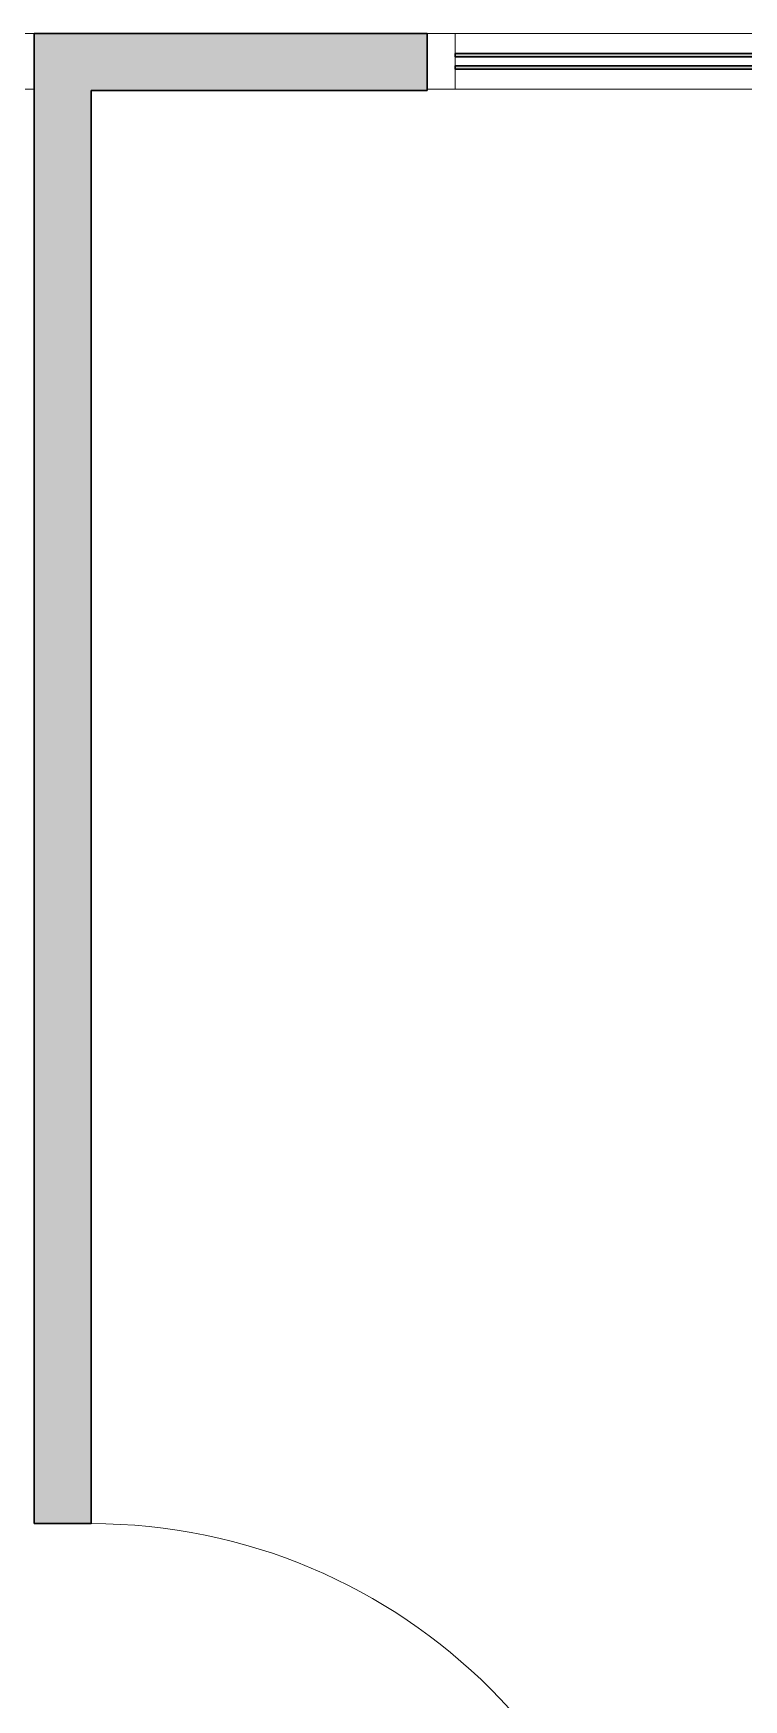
# Model space of a CAD drawing. Header units: millimetres. Extents: x 79795 to 317870, y -36033 to 97293.
# Drawn here: x 197544 to 198814, y 10628 to 13607 of the extents above; entities that cross this region are included whole.
import ezdxf

# ---------------------------------------------------------------- set-up
doc = ezdxf.new("R2010")
doc.units = ezdxf.units.MM
doc.header["$MEASUREMENT"] = 0
for name, color, linetype, lineweight in [('CSM-STL-XX-ZZ-M3-A-XXXX-00001_detached _19_04_21__rvt-1-Level 4$0$A-DOOR', 4, 'CONTINUOUS', 9), ('CSM-STL-XX-ZZ-M3-A-XXXX-00001_detached _19_04_21__rvt-1-Level 4$0$A-GLAZ-CURT', 7, 'CONTINUOUS', 9), ('CSM-STL-XX-ZZ-M3-A-XXXX-00001_detached _19_04_21__rvt-1-Level 4$0$A-GLAZ-CWMG', 7, 'CONTINUOUS', 9), ('CSM-STL-XX-ZZ-M3-A-XXXX-00001_detached _19_04_21__rvt-1-Level 4$0$A-WALL-PATT', 7, 'CONTINUOUS', 9), ('CSM-STL-XX-ZZ-M3-A-XXXX-00001_detached _19_04_21__rvt-1-Level 4$0$I-WALL', 7, 'CONTINUOUS', 9)]:
    doc.layers.add(name, color=color, linetype=linetype, lineweight=lineweight)

msp = doc.modelspace()

# ---------------------------------------------------------------- hatches: boundary and pattern name
at = {"layer": 'CSM-STL-XX-ZZ-M3-A-XXXX-00001_detached _19_04_21__rvt-1-Level 4$0$A-GLAZ-CURT'}
h = msp.add_hatch(color=256, dxfattribs=at)
h.paths.add_polyline_path([(199148.8, 13543.3), (199148.8, 13549.3), (198298.8, 13549.3), (198298.8, 13543.3), (199111.7, 13543.3)], flags=0)
h.paths.add_polyline_path([(199148.8, 13565.3), (199148.8, 13571.3), (198298.8, 13571.3), (198298.8, 13565.3), (199111.7, 13565.3)], flags=0)
at = {"layer": 'CSM-STL-XX-ZZ-M3-A-XXXX-00001_detached _19_04_21__rvt-1-Level 4$0$A-WALL-PATT'}
h = msp.add_hatch(color=256, dxfattribs=at)
h.paths.add_polyline_path([(197648.1, 9757.7), (197648.1, 9933.1), (197546.1, 9933.1), (197546.1, 9757.7)], flags=0)
h.paths.add_polyline_path([(197648.1, 10943.1), (197648.1, 13607.3), (197546.1, 13607.3), (197546.1, 10943.1)], flags=0)
h = msp.add_hatch(color=256, dxfattribs=at)
h.paths.add_polyline_path([(201764.8, 13505.3), (201848.8, 13505.3), (201848.8, 13607.3), (201764.8, 13607.3)], flags=0)
h.paths.add_polyline_path([(197648.1, 13505.3), (198248.8, 13505.3), (198248.8, 13607.3), (197648.1, 13607.3)], flags=0)

# ---------------------------------------------------------------- linework, layer by layer
at = {"layer": 'CSM-STL-XX-ZZ-M3-A-XXXX-00001_detached _19_04_21__rvt-1-Level 4$0$A-DOOR'}
msp.add_arc((197648.1, 9933.1), 1010, 0, 90, dxfattribs=at)
at = {"layer": 'CSM-STL-XX-ZZ-M3-A-XXXX-00001_detached _19_04_21__rvt-1-Level 4$0$A-GLAZ-CURT', "lineweight": 30}
for p, q in [((199148.8, 13571.3), (198298.8, 13571.3)), ((198298.8, 13571.3), (198298.8, 13565.3)), ((198298.8, 13565.3), (199148.8, 13565.3)), ((199148.8, 13549.3), (198298.8, 13549.3)), ((198298.8, 13549.3), (198298.8, 13543.3)), ((198298.8, 13543.3), (199148.8, 13543.3))]:
    msp.add_line(p, q, dxfattribs=at)
at = {"layer": 'CSM-STL-XX-ZZ-M3-A-XXXX-00001_detached _19_04_21__rvt-1-Level 4$0$A-GLAZ-CWMG', "lineweight": 20, "extrusion": (0, 0, -1)}
for p, q in [((197546.1, 13607.3), (197496.1, 13607.3)), ((197546.1, 13507.3), (197546.1, 13607.3)), ((197496.1, 13507.3), (197546.1, 13507.3))]:
    msp.add_line(p, q, dxfattribs=at)
at = {"layer": 'CSM-STL-XX-ZZ-M3-A-XXXX-00001_detached _19_04_21__rvt-1-Level 4$0$A-GLAZ-CWMG', "lineweight": 20}
for p, q in [((198298.8, 13607.3), (198248.8, 13607.3)), ((198248.8, 13607.3), (198248.8, 13507.3)), ((198298.8, 13507.3), (198298.8, 13607.3)), ((198248.8, 13507.3), (198298.8, 13507.3))]:
    msp.add_line(p, q, dxfattribs=at)
at = {"layer": 'CSM-STL-XX-ZZ-M3-A-XXXX-00001_detached _19_04_21__rvt-1-Level 4$0$A-GLAZ-CWMG'}
for p, q in [((199148.8, 13607.3), (198298.8, 13607.3)), ((199148.8, 13507.3), (198298.8, 13507.3))]:
    msp.add_line(p, q, dxfattribs=at)
at = {"layer": 'CSM-STL-XX-ZZ-M3-A-XXXX-00001_detached _19_04_21__rvt-1-Level 4$0$I-WALL', "lineweight": 30}
for p, q in [((197546.1, 13607.3), (197546.1, 10943.1)), ((197648.1, 13607.3), (197546.1, 13607.3)), ((198248.8, 13607.3), (197648.1, 13607.3)), ((198248.8, 13505.3), (198248.8, 13607.3)), ((197648.1, 13505.3), (198248.8, 13505.3)), ((197648.1, 10943.1), (197648.1, 13505.3)), ((197546.1, 10943.1), (197648.1, 10943.1))]:
    msp.add_line(p, q, dxfattribs=at)

doc.saveas('drawing.dxf')
